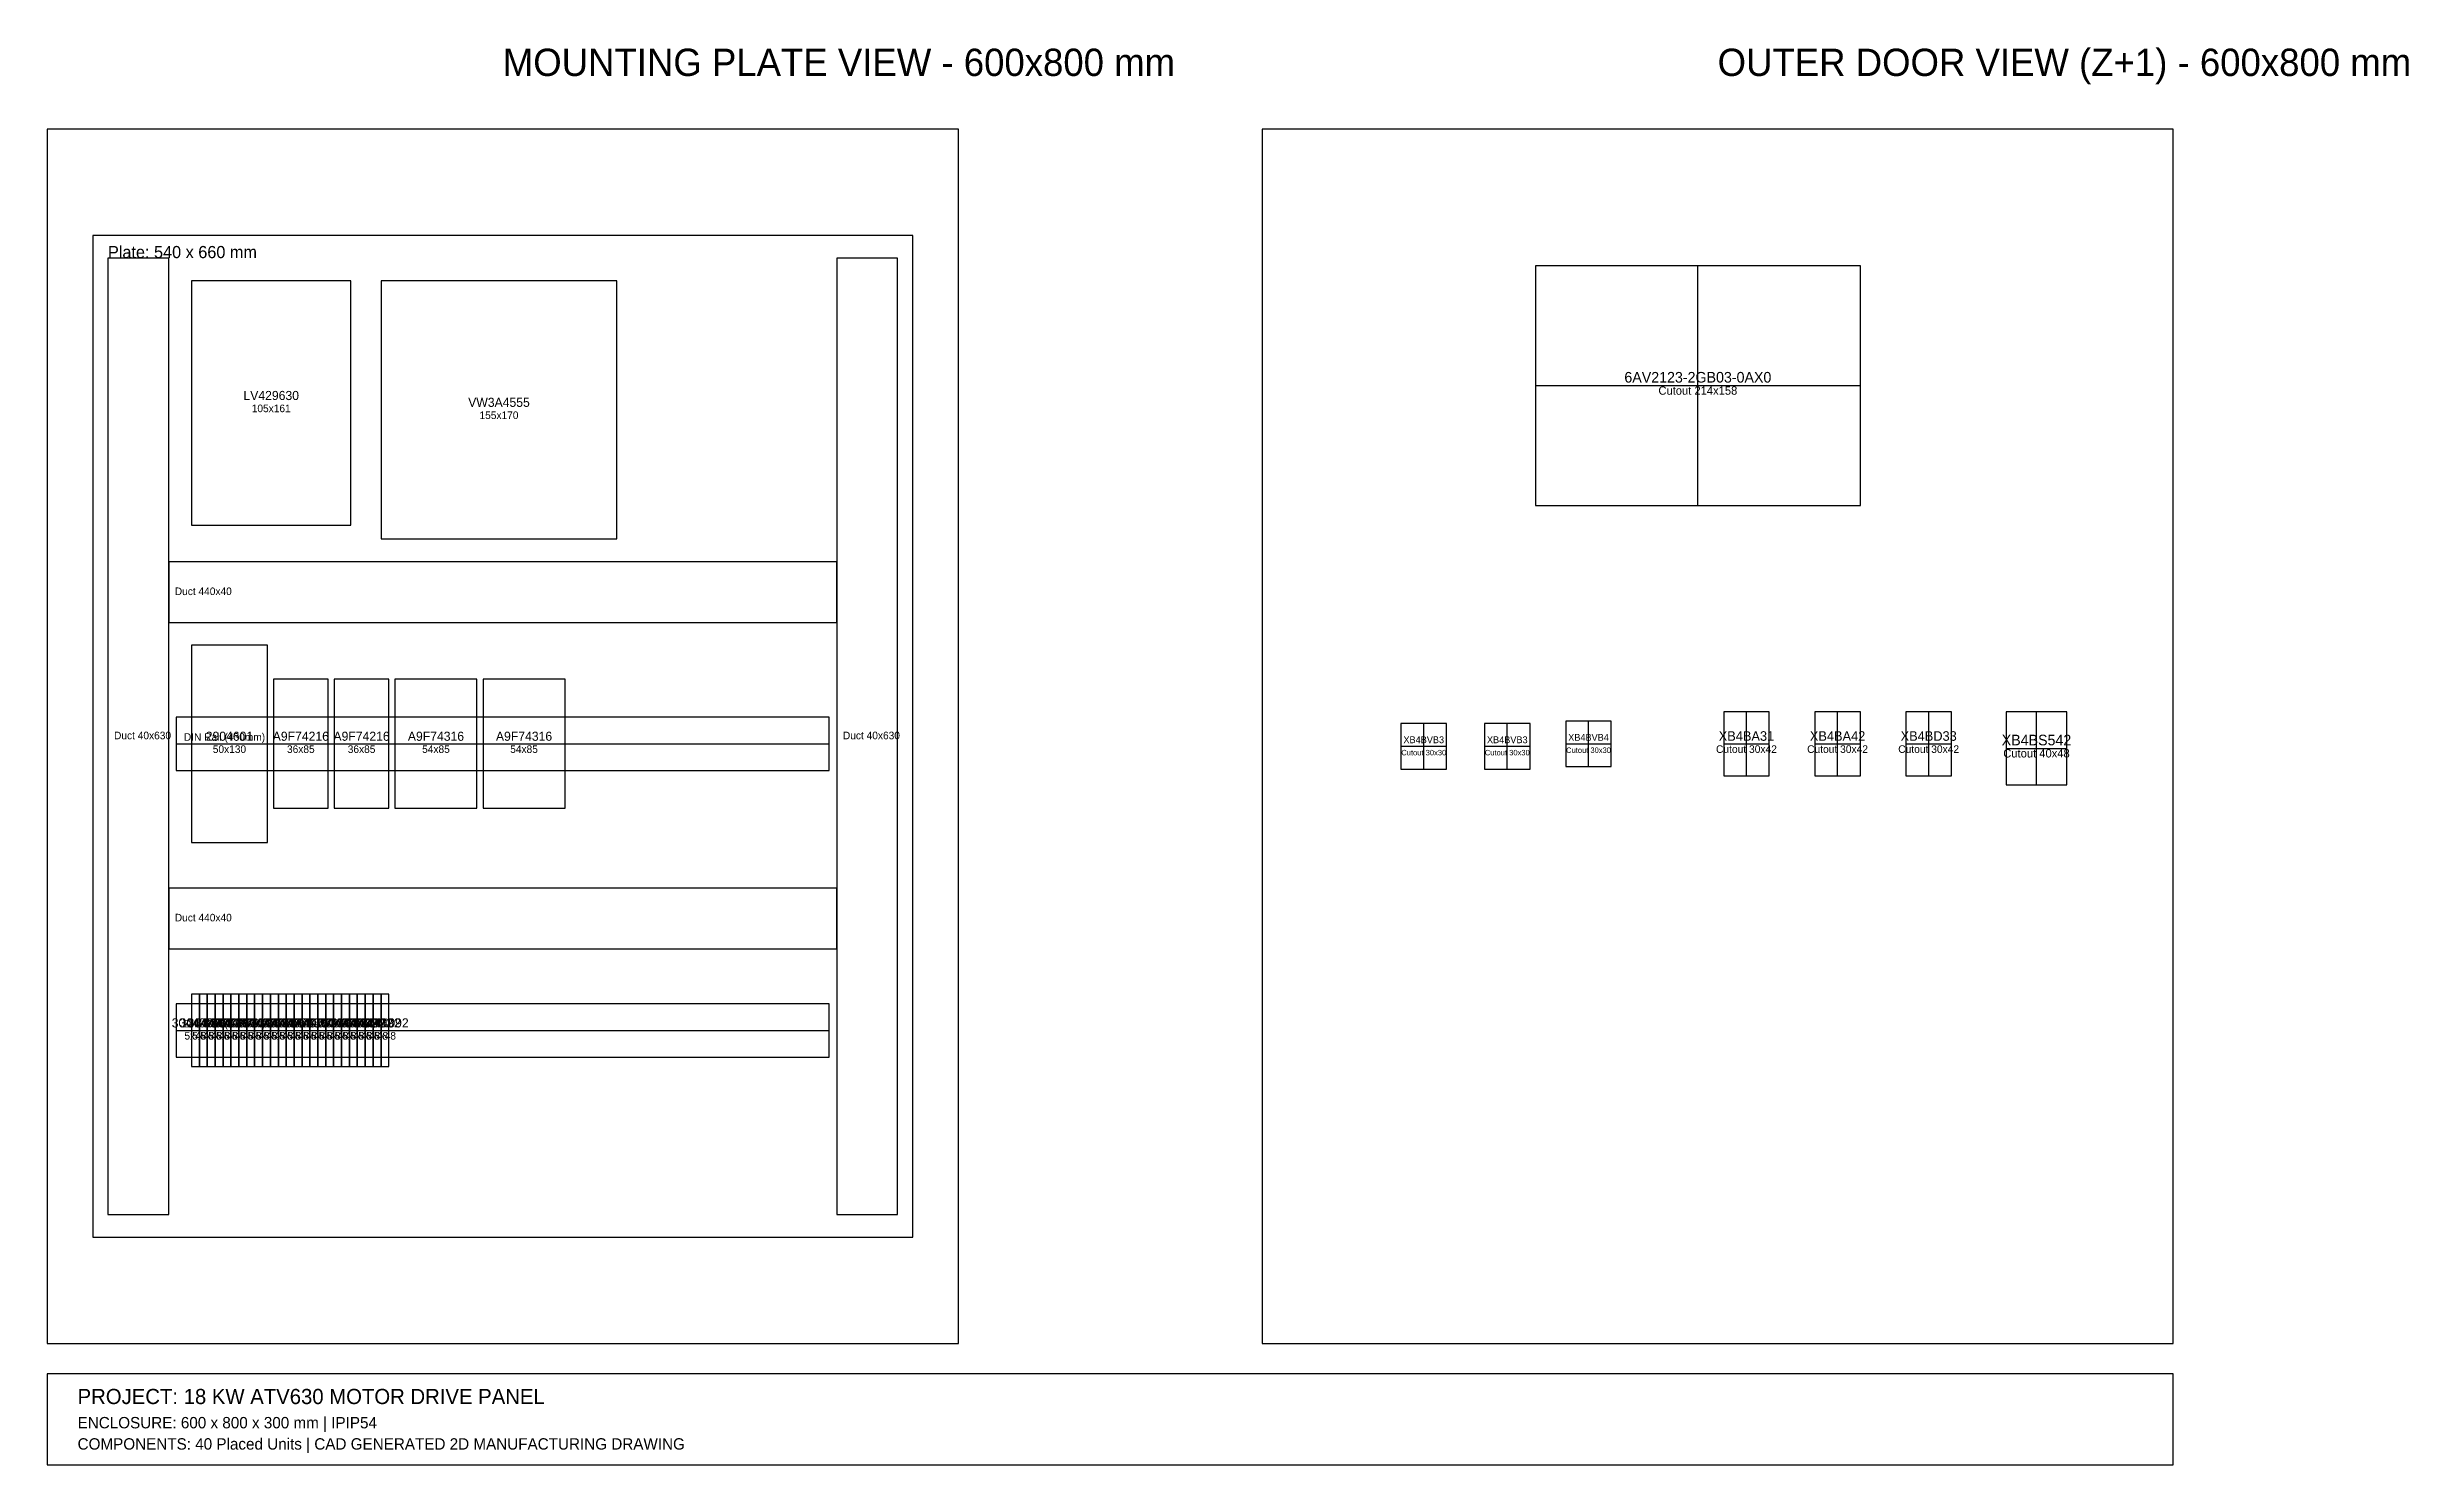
# Model space of a CAD drawing. Header units: millimetres. Extents: x 0 to 1555, y -80 to 854.
import ezdxf
from ezdxf.enums import TextEntityAlignment as Align

# ---------------------------------------------------------------- set-up
doc = ezdxf.new("R2010")
doc.units = ezdxf.units.MM
for name, color, linetype in [('COMPONENTS_DOOR', 2, 'CONTINUOUS'), ('COMPONENTS_PLATE', 30, 'CONTINUOUS'), ('DIN_RAILS', 4, 'CONTINUOUS'), ('MOUNTING_PLATE', 8, 'CONTINUOUS'), ('PANEL_BORDER', 7, 'CONTINUOUS'), ('TEXT_LABELS', 3, 'CONTINUOUS'), ('TITLE_BLOCK', 4, 'CONTINUOUS'), ('WIRE_DUCTS', 9, 'CONTINUOUS')]:
    doc.layers.add(name, color=color, linetype=linetype)

msp = doc.modelspace()

# ---------------------------------------------------------------- linework, layer by layer
at = {"layer": 'COMPONENTS_DOOR'}
for p, q in [((1194, 710), (980, 710)), ((980, 710), (980, 552)), ((1087, 552), (1087, 710)), ((1194, 552), (1194, 710)), ((980, 631), (1194, 631)), ((980, 552), (1194, 552)), ((921.505, 408.409), (891.505, 408.409)), ((891.505, 408.409), (891.505, 378.409)), ((906.505, 378.409), (906.505, 408.409)), ((921.505, 378.409), (921.505, 408.409)), ((976.505, 408.409), (946.505, 408.409)), ((946.505, 408.409), (946.505, 378.409)), ((961.505, 378.409), (961.505, 408.409)), ((976.505, 378.409), (976.505, 408.409)), ((1030, 410), (1000, 410)), ((1000, 410), (1000, 380)), ((1015, 380), (1015, 410)), ((1030, 380), (1030, 410)), ((1134, 416), (1104, 416)), ((1104, 416), (1104, 374)), ((1119, 374), (1119, 416)), ((1134, 374), (1134, 416)), ((1194, 416), (1164, 416)), ((1164, 416), (1164, 374)), ((1179, 374), (1179, 416)), ((1194, 374), (1194, 416)), ((1254, 416), (1224, 416)), ((1224, 416), (1224, 374)), ((1239, 374), (1239, 416)), ((1254, 374), (1254, 416)), ((1330, 416), (1290, 416)), ((1290, 416), (1290, 368)), ((1310, 368), (1310, 416)), ((1330, 368), (1330, 416)), ((891.505, 393.409), (921.505, 393.409)), ((946.505, 393.409), (976.505, 393.409)), ((1000, 395), (1030, 395)), ((1104, 395), (1134, 395)), ((1164, 395), (1194, 395)), ((1224, 395), (1254, 395)), ((1290, 392), (1330, 392)), ((891.505, 378.409), (921.505, 378.409)), ((946.505, 378.409), (976.505, 378.409)), ((1000, 380), (1030, 380)), ((1104, 374), (1134, 374)), ((1164, 374), (1194, 374)), ((1224, 374), (1254, 374)), ((1290, 368), (1330, 368))]:
    msp.add_line(p, q, dxfattribs=at)
at = {"layer": 'COMPONENTS_PLATE'}
for p, q in [((200, 700), (95, 700)), ((95, 700), (95, 539)), ((200, 539), (200, 700)), ((375, 700), (220, 700)), ((220, 700), (220, 530)), ((375, 530), (375, 700)), ((95, 539), (200, 539)), ((220, 530), (375, 530)), ((145, 460), (95, 460)), ((95, 460), (95, 330)), ((145, 330), (145, 460)), ((185, 437.5), (149, 437.5)), ((149, 437.5), (149, 352.5)), ((185, 352.5), (185, 437.5)), ((225, 437.5), (189, 437.5)), ((189, 437.5), (189, 352.5)), ((225, 352.5), (225, 437.5)), ((283, 437.5), (229, 437.5)), ((229, 437.5), (229, 352.5)), ((283, 352.5), (283, 437.5)), ((341, 437.5), (287, 437.5)), ((287, 437.5), (287, 352.5)), ((341, 352.5), (341, 437.5)), ((149, 352.5), (185, 352.5)), ((189, 352.5), (225, 352.5)), ((229, 352.5), (283, 352.5)), ((287, 352.5), (341, 352.5)), ((95, 330), (145, 330)), ((100.2, 230), (95, 230)), ((95, 230), (95, 182.3)), ((100.2, 182.3), (100.2, 230)), ((105.4, 230), (100.2, 230)), ((100.2, 230), (100.2, 182.3)), ((105.4, 182.3), (105.4, 230)), ((110.6, 230), (105.4, 230)), ((105.4, 230), (105.4, 182.3)), ((110.6, 182.3), (110.6, 230)), ((115.8, 230), (110.6, 230)), ((110.6, 230), (110.6, 182.3)), ((115.8, 182.3), (115.8, 230)), ((121, 230), (115.8, 230)), ((115.8, 230), (115.8, 182.3)), ((121, 182.3), (121, 230)), ((126.2, 230), (121, 230)), ((121, 230), (121, 182.3)), ((126.2, 182.3), (126.2, 230)), ((131.4, 230), (126.2, 230)), ((126.2, 230), (126.2, 182.3)), ((131.4, 182.3), (131.4, 230)), ((136.6, 230), (131.4, 230)), ((131.4, 230), (131.4, 182.3)), ((136.6, 182.3), (136.6, 230)), ((141.8, 230), (136.6, 230)), ((136.6, 230), (136.6, 182.3)), ((141.8, 182.3), (141.8, 230)), ((147, 230), (141.8, 230)), ((141.8, 230), (141.8, 182.3)), ((147, 182.3), (147, 230)), ((152.2, 230), (147, 230)), ((147, 230), (147, 182.3)), ((152.2, 182.3), (152.2, 230)), ((157.4, 230), (152.2, 230)), ((152.2, 230), (152.2, 182.3)), ((157.4, 182.3), (157.4, 230)), ((162.6, 230), (157.4, 230)), ((157.4, 230), (157.4, 182.3)), ((162.6, 182.3), (162.6, 230)), ((167.8, 230), (162.6, 230)), ((162.6, 230), (162.6, 182.3)), ((167.8, 182.3), (167.8, 230)), ((173, 230), (167.8, 230)), ((167.8, 230), (167.8, 182.3)), ((173, 182.3), (173, 230)), ((178.2, 230), (173, 230)), ((173, 230), (173, 182.3)), ((178.2, 182.3), (178.2, 230)), ((183.4, 230), (178.2, 230)), ((178.2, 230), (178.2, 182.3)), ((183.4, 182.3), (183.4, 230)), ((188.6, 230), (183.4, 230)), ((183.4, 230), (183.4, 182.3)), ((188.6, 182.3), (188.6, 230)), ((193.8, 230), (188.6, 230)), ((188.6, 230), (188.6, 182.3)), ((193.8, 182.3), (193.8, 230)), ((199, 230), (193.8, 230)), ((193.8, 230), (193.8, 182.3)), ((199, 182.3), (199, 230)), ((204.2, 230), (199, 230)), ((199, 230), (199, 182.3)), ((204.2, 182.3), (204.2, 230)), ((209.4, 230), (204.2, 230)), ((204.2, 230), (204.2, 182.3)), ((209.4, 182.3), (209.4, 230)), ((214.6, 230), (209.4, 230)), ((209.4, 230), (209.4, 182.3)), ((214.6, 182.3), (214.6, 230)), ((219.8, 230), (214.6, 230)), ((214.6, 230), (214.6, 182.3)), ((219.8, 182.3), (219.8, 230)), ((225, 230), (219.8, 230)), ((219.8, 230), (219.8, 182.3)), ((225, 182.3), (225, 230)), ((95, 182.3), (100.2, 182.3)), ((100.2, 182.3), (105.4, 182.3)), ((105.4, 182.3), (110.6, 182.3)), ((110.6, 182.3), (115.8, 182.3)), ((115.8, 182.3), (121, 182.3)), ((121, 182.3), (126.2, 182.3)), ((126.2, 182.3), (131.4, 182.3)), ((131.4, 182.3), (136.6, 182.3)), ((136.6, 182.3), (141.8, 182.3)), ((141.8, 182.3), (147, 182.3)), ((147, 182.3), (152.2, 182.3)), ((152.2, 182.3), (157.4, 182.3)), ((157.4, 182.3), (162.6, 182.3)), ((162.6, 182.3), (167.8, 182.3)), ((167.8, 182.3), (173, 182.3)), ((173, 182.3), (178.2, 182.3)), ((178.2, 182.3), (183.4, 182.3)), ((183.4, 182.3), (188.6, 182.3)), ((188.6, 182.3), (193.8, 182.3)), ((193.8, 182.3), (199, 182.3)), ((199, 182.3), (204.2, 182.3)), ((204.2, 182.3), (209.4, 182.3)), ((209.4, 182.3), (214.6, 182.3)), ((214.6, 182.3), (219.8, 182.3)), ((219.8, 182.3), (225, 182.3))]:
    msp.add_line(p, q, dxfattribs=at)
at = {"layer": 'DIN_RAILS'}
for p, q in [((515, 412.5), (85, 412.5)), ((85, 412.5), (85, 377.5)), ((515, 377.5), (515, 412.5)), ((85, 395), (515, 395)), ((85, 377.5), (515, 377.5)), ((515, 223.65), (85, 223.65)), ((85, 223.65), (85, 188.65)), ((515, 188.65), (515, 223.65)), ((85, 206.15), (515, 206.15)), ((85, 188.65), (515, 188.65))]:
    msp.add_line(p, q, dxfattribs=at)
at = {"layer": 'MOUNTING_PLATE'}
for p, q in [((570, 730), (30, 730)), ((30, 730), (30, 70)), ((570, 70), (570, 730)), ((30, 70), (570, 70))]:
    msp.add_line(p, q, dxfattribs=at)
at = {"layer": 'PANEL_BORDER'}
for p, q in [((600, 800), (0, 800)), ((0, 800), (0, 0)), ((600, 0), (600, 800)), ((1400, 800), (800, 800)), ((800, 800), (800, 0)), ((1400, 0), (1400, 800)), ((0, 0), (600, 0)), ((800, 0), (1400, 0))]:
    msp.add_line(p, q, dxfattribs=at)
at = {"layer": 'TITLE_BLOCK'}
for p, q in [((1400, -20), (0, -20)), ((0, -20), (0, -80)), ((1400, -80), (1400, -20)), ((0, -80), (1400, -80))]:
    msp.add_line(p, q, dxfattribs=at)
at = {"layer": 'WIRE_DUCTS'}
for p, q in [((80, 715), (40, 715)), ((40, 715), (40, 85)), ((80, 85), (80, 715)), ((560, 715), (520, 715)), ((520, 715), (520, 85)), ((560, 85), (560, 715)), ((520, 515), (80, 515)), ((80, 515), (80, 475)), ((520, 475), (520, 515)), ((80, 475), (520, 475)), ((520, 300), (80, 300)), ((80, 300), (80, 260)), ((520, 260), (520, 300)), ((80, 260), (520, 260)), ((40, 85), (80, 85)), ((520, 85), (560, 85))]:
    msp.add_line(p, q, dxfattribs=at)

# ---------------------------------------------------------------- texts
at = {"layer": 'MOUNTING_PLATE'}
msp.add_text('Plate: 540 x 660 mm', height=8, dxfattribs=at).set_placement((40, 715))
at = {"layer": 'TEXT_LABELS'}
for s, height, p in [('6AV2123-2GB03-0AX0', 7, (1087, 633)), ('LV429630', 6, (147.5, 621.5)), ('VW3A4555', 6, (297.5, 617)), ('Cutout 214x158', 5.5, (1087, 625)), ('105x161', 5, (147.5, 613.5)), ('155x170', 5, (297.5, 609)), ('2904601', 6, (120, 397)), ('50x130', 5, (120, 389)), ('A9F74216', 6, (167, 397)), ('36x85', 5, (167, 389)), ('A9F74216', 6, (207, 397)), ('36x85', 5, (207, 389)), ('A9F74316', 6, (256, 397)), ('54x85', 5, (256, 389)), ('A9F74316', 6, (314, 397)), ('54x85', 5, (314, 389)), ('Cutout 30x30', 3.6, (906.505, 387.409)), ('XB4BVB3', 4.5, (906.505, 395.409)), ('Cutout 30x30', 3.6, (961.505, 387.409)), ('XB4BVB3', 4.5, (961.505, 395.409)), ('Cutout 30x30', 3.6, (1015, 389)), ('XB4BVB4', 4.5, (1015, 397)), ('Cutout 30x42', 5.04, (1119, 389)), ('XB4BA31', 6.3, (1119, 397)), ('Cutout 30x42', 5.04, (1179, 389)), ('XB4BA42', 6.3, (1179, 397)), ('Cutout 30x42', 5.04, (1239, 389)), ('XB4BD33', 6.3, (1239, 397)), ('XB4BS542', 7, (1310, 394)), ('Cutout 40x48', 5.5, (1310, 386)), ('3044076', 6, (97.6, 208.15)), ('3044076', 6, (102.8, 208.15)), ('5x48', 5, (97.6, 200.15)), ('3044076', 6, (108, 208.15)), ('5x48', 5, (102.8, 200.15)), ('3044076', 6, (113.2, 208.15)), ('5x48', 5, (108, 200.15)), ('3044076', 6, (118.4, 208.15)), ('5x48', 5, (113.2, 200.15)), ('3044076', 6, (123.6, 208.15)), ('5x48', 5, (118.4, 200.15)), ('3044076', 6, (128.8, 208.15)), ('5x48', 5, (123.6, 200.15)), ('3044076', 6, (134, 208.15)), ('5x48', 5, (128.8, 200.15)), ('3044076', 6, (139.2, 208.15)), ('5x48', 5, (134, 200.15)), ('3044076', 6, (144.4, 208.15)), ('5x48', 5, (139.2, 200.15)), ('3044076', 6, (149.6, 208.15)), ('5x48', 5, (144.4, 200.15)), ('3044076', 6, (154.8, 208.15)), ('5x48', 5, (149.6, 200.15)), ('3044076', 6, (160, 208.15)), ('5x48', 5, (154.8, 200.15)), ('3044076', 6, (165.2, 208.15)), ('5x48', 5, (160, 200.15)), ('3044076', 6, (170.4, 208.15)), ('5x48', 5, (165.2, 200.15)), ('3044076', 6, (175.6, 208.15)), ('5x48', 5, (170.4, 200.15)), ('3044076', 6, (180.8, 208.15)), ('5x48', 5, (175.6, 200.15)), ('3044076', 6, (186, 208.15)), ('5x48', 5, (180.8, 200.15)), ('3044076', 6, (191.2, 208.15)), ('5x48', 5, (186, 200.15)), ('3044076', 6, (196.4, 208.15)), ('5x48', 5, (191.2, 200.15)), ('3044092', 6, (201.6, 208.15)), ('5x48', 5, (196.4, 200.15)), ('3044092', 6, (206.8, 208.15)), ('5x48', 5, (201.6, 200.15)), ('3044092', 6, (212, 208.15)), ('5x48', 5, (206.8, 200.15)), ('3044092', 6, (217.2, 208.15)), ('5x48', 5, (212, 200.15)), ('3044092', 6, (222.4, 208.15)), ('5x48', 5, (217.2, 200.15)), ('5x48', 5, (222.4, 200.15))]:
    msp.add_text(s, height=height, dxfattribs=at).set_placement(p, align=Align.CENTER)
for s, p in [('Duct 440x40', (84, 493)), ('Duct 40x630', (44, 398)), ('DIN Rail (430mm)', (90, 397)), ('Duct 40x630', (524, 398)), ('Duct 440x40', (84, 278)), ('DIN Rail (430mm)', (90, 208.15))]:
    msp.add_text(s, height=5, dxfattribs=at).set_placement(p)
at = {"layer": 'TITLE_BLOCK'}
for s, height, p in [('MOUNTING PLATE VIEW - 600x800 mm', 18, (300, 835)), ('OUTER DOOR VIEW (Z+1) - 600x800 mm', 18, (1100, 835)), ('PROJECT: 18 KW ATV630 MOTOR DRIVE PANEL', 10, (20, -40)), ('COMPONENTS: 40 Placed Units | CAD GENERATED 2D MANUFACTURING DRAWING', 7.5, (20, -70)), ('ENCLOSURE: 600 x 800 x 300 mm | IPIP54', 7.5, (20, -56))]:
    msp.add_text(s, height=height, dxfattribs=at).set_placement(p)

doc.saveas('drawing.dxf')
